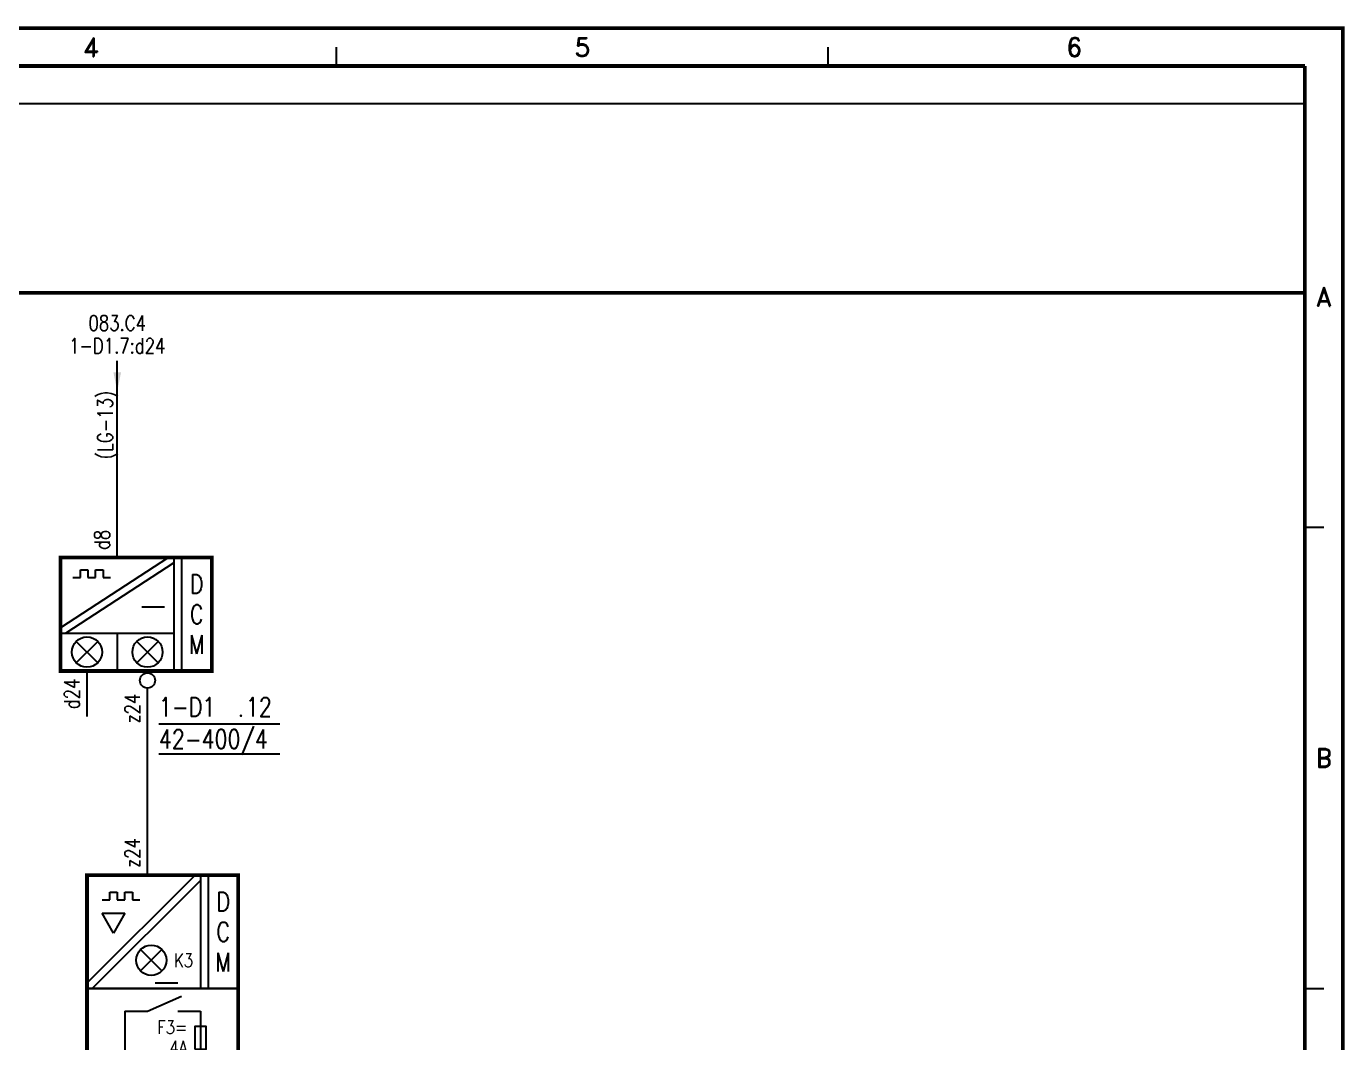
# Model space of a CAD drawing. Extents: x 0 to 414, y 0 to 285.
# Drawn here: x 235 to 409.3, y 150.9 to 285.2 of the extents above; entities that cross this region are included whole.
import ezdxf
from ezdxf.enums import TextEntityAlignment as Align

# ---------------------------------------------------------------- set-up
doc = ezdxf.new("R2010")
doc.units = 0
doc.header["$MEASUREMENT"] = 0
doc.linetypes.add('CONTINU', pattern=[0])
doc.layers.get('0').update_dxf_attribs({"linetype": 'CONTINUOUS'})
for name, color, linetype in [('ADD', 2, 'CONTINUOUS'), ('COL', 2, 'CONTINU'), ('COM', 2, 'CONTINUOUS'), ('DES', 2, 'CONTINUOUS'), ('GROUP', 2, 'CONTINUOUS'), ('LAB', 2, 'CONTINUOUS'), ('PCABGREY-0_22', 7, 'CONTINUOUS'), ('RACK', 2, 'CONTINUOUS'), ('ROW', 2, 'CONTINU'), ('SLOT', 2, 'CONTINUOUS'), ('SNA', 2, 'CONTINUOUS'), ('TEXT', 2, 'CONTINUOUS'), ('TPOL', 3, 'CONTINUOUS'), ('UPS', 2, 'CONTINUOUS'), ('XR_FUNCTION', 2, 'CONTINUOUS'), ('XR_MAIN', 2, 'CONTINUOUS')]:
    doc.layers.add(name, color=color, linetype=linetype)
doc.layers.add('MCABGREY-0_22', color=4, linetype='CONTINUOUS', plot=False)
doc.styles.add('CROSSREF', font='ROMANS.shx', dxfattribs={"width": 0.8, "height": 1})
doc.styles.add('FUNCTION', font='romans.shx', dxfattribs={"width": 0.8, "height": 2.5})
doc.styles.add('GROUP', font='romans.shx', dxfattribs={"width": 0.8, "height": 2.5})
doc.styles.add('PINS', font='romans.shx', dxfattribs={"width": 0.8, "height": 2})
doc.styles.add('RACK', font='romans.shx', dxfattribs={"width": 0.8, "height": 2})
doc.styles.add('ROMAND', font='ROMAND')
doc.styles.add('ROMANS', font='romans.shx', dxfattribs={"width": 0.8})
doc.styles.add('SLOT', font='romans.shx', dxfattribs={"width": 0.8, "height": 2})
doc.styles.add('SYMBOL', font='romans.shx', dxfattribs={"width": 0.8})
doc.styles.add('WIRES', font='ROMANS.shx', dxfattribs={"width": 0.8, "height": 2})

# ---------------------------------------------------------------- blocks, each defined once
blk = doc.blocks.new('HS-A3')
at = {"color": 1}
for p, q in [((276, 280), (276, 282.5)), ((341, 280), (341, 282.5)), ((404, 219), (406.5, 219)), ((404, 158), (406.5, 158))]:
    blk.add_line(p, q, dxfattribs=at)
at = {"color": 1, "const_width": 0.5}
blk.add_lwpolyline([(16, 3), (409, 3), (409, 285), (16, 285)], close=True, dxfattribs=at)
for points in [[(16, 280), (404, 280)], [(404, 38), (404, 280)]]:
    blk.add_lwpolyline(points, dxfattribs=at)
at = {"color": 2, "style": 'ROMAND'}
for s, p in [('4', (243.5, 282.5)), ('5', (308.5, 282.5)), ('6', (373.5, 282.5)), ('A', (406.5, 249.5)), ('B', (406.5, 188.5))]:
    blk.add_text(s, height=2.5, dxfattribs=at).set_placement(p, align=Align.MIDDLE)
at = {"layer": 'COL', "style": 'ROMAND', "flags": 9}
for tag, p in [('COL1', (48.5, 282.5)), ('COL2', (113.5, 282.5)), ('COL3', (178.5, 282.5)), ('COL4', (243.5, 282.5)), ('COL5', (308.5, 282.5)), ('COL6', (373.5, 282.5))]:
    blk.add_attdef(tag, p, '', height=2.5, dxfattribs=at)
at = {"layer": 'ROW', "style": 'ROMAND', "flags": 9}
for tag, p in [('ROW1', (406.5, 249.5)), ('ROW2', (406.5, 188.5)), ('ROW3', (406.5, 127.5)), ('ROW4', (406.5, 66.5))]:
    blk.add_attdef(tag, p, '', height=2.5, dxfattribs=at)
at = {"layer": 'UPS', "color": 3, "style": 'ROMANS', "width": 0.8, "flags": 8}
blk.add_attdef('PROJS->NOMPRO', text='', height=1.7, rotation=90, dxfattribs=at).set_placement((13.5, 35), align=Align.MIDDLE_LEFT)
at = {"layer": 'UPS', "style": 'ROMANS', "width": 0.8, "flags": 8}
for tag, height, p in [('PLANOS->VERIF', 2.5, (293.5, 34.25)), ('PLANOS->CANVI1', 2.5, (109, 29.25)), ('PLANOS->NCAN1', 2.5, (149, 29.25)), ('PLANOS->DCAN1', 2.5, (262.5, 29.25)), ('PLANOS->ORIG', 2.5, (293.5, 29.25)), ('PLANOS->CANVI2', 2.5, (109, 24.25)), ('PLANOS->NCAN2', 2.5, (149, 24.25)), ('PLANOS->DCAN2', 2.5, (262.5, 24.25)), ('PLANOS->HECHF', 2.5, (293.5, 24.25)), ('PLANOS->CANVI3', 2.5, (109, 19.25)), ('PLANOS->NCAN3', 2.5, (149, 19.25)), ('PLANOS->DCAN3', 2.5, (262.5, 19.25)), ('PLANOS->HECHD', 2.5, (293.5, 19.25)), ('PLANOS->CANVI4', 2.5, (109, 14.25)), ('PLANOS->NCAN4', 2.5, (149, 14.25)), ('PLANOS->DCAN4', 2.5, (262.5, 14.25)), ('PLANOS->DATACREA', 2.5, (293.5, 14.25)), ('PLANOS->CANVI5', 2.5, (109, 9.25)), ('PLANOS->NCAN5', 2.5, (149, 9.25)), ('PLANOS->DCAN5', 2.5, (262.5, 9.25)), ('PLANOS->NR1', 2.5, (293.5, 9.25)), ('PROJS->DESCPRO3', 5, (345.5, 5.5)), ('PLANOS->PLANO', 5, (378.5, 5.5)), ('PLANOS->USER', 5, (402.75, 5.5)), ('PLANOS->NR2', 2.5, (293.5, 4.25))]:
    blk.add_attdef(tag, text='', height=height, dxfattribs=at).set_placement(p, align=Align.CENTER)
at = {"layer": 'UPS', "style": 'ROMANS', "width": 3.1263, "flags": 8}
blk.add_attdef('PLANOS->MCAN1', text='', height=2.5, rotation=0.061173, dxfattribs=at).set_placement((155, 31.6443), (254, 31.75), align=Align.FIT)
at = {"layer": 'UPS', "style": 'ROMANS', "flags": 8}
for tag, width, p, p2 in [('PLANOS->MCAN2', 3.0574, (155, 26.75), (254, 26.75)), ('PLANOS->MCAN3', 3.0574, (155, 21.75), (254, 21.75)), ('PLANOS->MCAN4', 3.0462, (155, 16.75), (254, 16.75)), ('PLANOS->MCAN5', 3.0574, (155, 11.75), (254, 11.75))]:
    blk.add_attdef(tag, text='', height=2.5, dxfattribs=dict(at, width=width)).set_placement(p, p2, align=Align.FIT)
at = {"layer": 'UPS', "style": 'ROMANS', "width": 0.8, "flags": 8}
blk.add_attdef('PLANOS->DENOM', (313.5, 24.25), '', height=2.5, dxfattribs=at)
at = {"layer": 'UPS', "color": 4, "style": 'ROMANS', "width": 0.8, "flags": 8}
for tag, p in [('PROJS->DESCPRO1', (303, 19.25)), ('PROJS->DESCPRO2', (303, 14.25))]:
    blk.add_attdef(tag, p, '', height=2.5, dxfattribs=at)
at = {"layer": 'UPS', "color": 3, "style": 'ROMANS', "width": 0.8, "flags": 8}
blk.add_attdef('PLANOS->PROTOTIPO', text='', height=1.7, dxfattribs=at).set_placement((39.5, 5.5), align=Align.MIDDLE_LEFT)
at = {"layer": 'UPS', "style": 'ROMANS', "width": 0.8, "flags": 8}
blk.add_attdef('PLANOS->OBS4', text='', height=2.5, dxfattribs=at).set_placement((107, 5.5), align=Align.MIDDLE_LEFT)
blk = doc.blocks.new('32-110-3')
for p, q in [((6.2929, 0), (-8, -14.2929)), ((7, 0), (7, -15)), ((8, 0), (8, -15)), ((7, -0.7071), (-7.2929, -15)), ((-6, -3.25), (-5, -3.25)), ((-5, -3.25), (-5, -2.25)), ((-5, -2.25), (-4, -2.25)), ((-4, -2.25), (-4, -3.25)), ((-4, -3.25), (-3, -3.25)), ((-3, -3.25), (-3, -2.25)), ((-3, -2.25), (-2, -2.25)), ((-2, -2.25), (-2, -3.25)), ((-2, -3.25), (-1, -3.25)), ((-4.5, -7.6568), (-6.0132, -5.0359)), ((-6.0132, -5.0359), (-2.9868, -5.0359)), ((-2.9868, -5.0359), (-4.5, -7.6568)), ((-0.9142, -9.8358), (1.9142, -12.6642)), ((-0.9142, -12.6642), (1.9142, -9.8358)), ((-8, -15), (12, -15)), ((12, -15), (-8, -15)), ((1, -14.25), (4, -14.25)), ((0, -18), (4.5, -16)), ((-3, -18), (0, -18)), ((-3, -18), (-3, -25)), ((4, -18), (7, -18)), ((7, -18), (7, -25)), ((8.5, -30), (24.5, -30)), ((24.5, -34), (8.5, -34))]:
    blk.add_line(p, q)
at = {"const_width": 0.5}
blk.add_lwpolyline([(-8, 0), (-8, -25), (12, -25), (12, 0)], close=True, dxfattribs=at)
blk.add_lwpolyline([(6.25, -23), (7.75, -23), (7.75, -20), (6.25, -20)], close=True)
blk.add_circle((0.5, -11.25), 2)
at = {"style": 'ROMANS', "width": 0.8}
for s, p in [('D', (10, -3.5)), ('C', (10, -7.5)), ('M', (10, -11.5))]:
    blk.add_text(s, height=2.5, dxfattribs=at).set_placement(p, align=Align.MIDDLE)
blk.add_text('K3', height=1.8, dxfattribs=at).set_placement((3.5, -12.15))
blk.add_text('F3=', height=1.8, dxfattribs=at).set_placement((5.25, -21), align=Align.RIGHT)
blk.add_attdef('AMPS', text='', height=1.8, dxfattribs=at).set_placement((5.25, -23.6883), align=Align.RIGHT)
at = {"layer": 'ADD', "style": 'PINS', "width": 0.8, "flags": 1}
blk.add_attdef('ADD1', (14, -12.5), '', height=1.5, dxfattribs=at)
at = {"layer": 'COM', "style": 'PINS', "width": 0.8, "flags": 1}
blk.add_attdef('COM1', (14, -16.5), '', height=1.5, dxfattribs=at)
at = {"layer": 'DES', "style": 'PINS', "width": 0.8, "flags": 1}
blk.add_attdef('DES1', (14, -14.5), '', height=1.5, dxfattribs=at)
at = {"layer": 'GROUP', "style": 'GROUP', "width": 0.8, "flags": 1}
blk.add_attdef('GROUP', (14, -22.5), '', height=1.5, dxfattribs=at)
at = {"layer": 'LAB', "style": 'PINS', "width": 0.8}
blk.add_attdef('LAB1', text='', height=2.5, dxfattribs=at).set_placement((8.5, -32), align=Align.MIDDLE_LEFT)
at = {"layer": 'RACK', "style": 'RACK', "width": 0.8}
blk.add_attdef('RACK', (8.5, -29), '', height=2.5, dxfattribs=at)
at = {"layer": 'SLOT', "style": 'SLOT', "width": 0.8}
blk.add_attdef('SLOT', (20, -29), '', height=2.5, dxfattribs=at)
at = {"layer": 'SNA', "style": 'SYMBOL', "width": 0.8, "flags": 1}
blk.add_attdef('SNA', (14, -20.5), '', height=1.5, dxfattribs=at)
at = {"layer": 'TEXT', "color": 3, "style": 'PINS', "width": 0.8}
blk.add_text('z24', height=2, rotation=90, dxfattribs=at).set_placement((-2, 1), align=Align.MIDDLE_LEFT)
at = {"layer": 'TEXT', "style": 'ROMANS', "width": 0.8}
blk.add_text('.', height=2, dxfattribs=at).set_placement((19, -29))
at = {"layer": 'TPOL', "style": 'PINS', "width": 0.8}
blk.add_attdef('CN1', (-1, 1), '', height=2, rotation=90, dxfattribs=at)
for tag, p in [('CN2', (-4, -26)), ('CN3', (6, -26))]:
    blk.add_attdef(tag, text='', height=2, rotation=90, dxfattribs=at).set_placement(p, align=Align.RIGHT)
at = {"layer": 'XR_FUNCTION', "style": 'FUNCTION', "width": 0.8, "flags": 1}
blk.add_attdef('XR_FUNCTION', (14, -18.5), '', height=1.5, dxfattribs=at)
at = {"layer": 'XR_MAIN', "style": 'CROSSREF', "width": 0.8, "flags": 1}
blk.add_attdef('XR_MAIN', (14, -24.5), '', height=1.5, dxfattribs=at)
blk = doc.blocks.new('42-400-4')
for p, q in [((6.7929, 0), (-7.5, -9.2929)), ((7.5, 0), (7.5, -15)), ((8.5, 0), (8.5, -15)), ((7.5, -0.7071), (-6.7929, -10)), ((-4.875, -2.625), (-4.875, -1.625)), ((-4.875, -1.625), (-3.875, -1.625)), ((-3.875, -1.625), (-3.875, -2.625)), ((-2.875, -1.625), (-1.875, -1.625)), ((-2.875, -2.625), (-2.875, -1.625)), ((-1.875, -1.625), (-1.875, -2.625)), ((-5.875, -2.625), (-4.875, -2.625)), ((-3.875, -2.625), (-2.875, -2.625)), ((-1.875, -2.625), (-0.875, -2.625)), ((3.25, -6.5), (6.25, -6.5)), ((-7.5, -10), (7.5, -10)), ((0, -10), (0, -15)), ((-5.4142, -13.9142), (-2.5858, -11.0858)), ((-5.4142, -11.0858), (-2.5858, -13.9142)), ((2.5858, -11.0858), (5.4142, -13.9142)), ((2.5858, -13.9142), (5.4142, -11.0858)), ((5.5, -22), (21.5, -22)), ((21.5, -26), (5.5, -26))]:
    blk.add_line(p, q)
at = {"const_width": 0.5}
blk.add_lwpolyline([(-7.5, -15), (12.5, -15), (12.5, 0), (-7.5, 0)], close=True, dxfattribs=at)
for centre, radius in [((-4, -12.5), 2), ((4, -12.5), 2), ((4, -16.25), 1)]:
    blk.add_circle(centre, radius)
at = {"style": 'ROMANS', "width": 0.8}
for s, p in [('D', (10.5, -3.5)), ('C', (10.5, -7.5)), ('M', (10.5, -11.5))]:
    blk.add_text(s, height=2.5, dxfattribs=at).set_placement(p, align=Align.MIDDLE)
at = {"layer": 'ADD', "style": 'PINS', "width": 0.8, "flags": 1}
blk.add_attdef('ADD1', (15, -2), '', height=1.5, dxfattribs=at)
at = {"layer": 'COM', "style": 'PINS', "width": 0.8, "flags": 1}
blk.add_attdef('COM1', (15, -6), '', height=1.5, dxfattribs=at)
at = {"layer": 'DES', "style": 'PINS', "width": 0.8, "flags": 1}
blk.add_attdef('DES1', (15, -4), '', height=1.5, dxfattribs=at)
at = {"layer": 'GROUP', "style": 'GROUP', "width": 0.8, "flags": 1}
blk.add_attdef('GROUP', (15, -12), '', height=1.5, dxfattribs=at)
at = {"layer": 'LAB', "style": 'PINS', "width": 0.8}
blk.add_attdef('LAB1', text='', height=2.5, dxfattribs=at).set_placement((5.5, -24), align=Align.MIDDLE_LEFT)
at = {"layer": 'RACK', "style": 'RACK', "width": 0.8}
blk.add_attdef('RACK', (5.5, -21), '', height=2.5, dxfattribs=at)
at = {"layer": 'SLOT', "style": 'SLOT', "width": 0.8}
blk.add_attdef('SLOT', (17, -21), '', height=2.5, dxfattribs=at)
at = {"layer": 'SNA', "style": 'SYMBOL', "width": 0.8, "flags": 1}
blk.add_attdef('SNA', (15, -10), '', height=1.5, dxfattribs=at)
at = {"layer": 'TEXT', "color": 3, "style": 'PINS', "width": 0.8}
blk.add_text('d8', height=2, rotation=90, dxfattribs=at).set_placement((-2, 1), align=Align.MIDDLE_LEFT)
at = {"layer": 'TEXT', "style": 'ROMANS', "width": 0.8}
blk.add_text('.', height=2, dxfattribs=at).set_placement((16, -21))
at = {"layer": 'TPOL', "style": 'PINS', "width": 0.8}
blk.add_attdef('CN1', (-1, 1), '', height=2, rotation=90, dxfattribs=at)
for tag, p in [('CN2', (-5, -16)), ('CN3', (3, -18))]:
    blk.add_attdef(tag, text='', height=2, rotation=90, dxfattribs=at).set_placement(p, align=Align.RIGHT)
at = {"layer": 'XR_FUNCTION', "style": 'FUNCTION', "width": 0.8, "flags": 1}
blk.add_attdef('XR_FUNCTION', (15, -8), '', height=1.5, dxfattribs=at)
at = {"layer": 'XR_MAIN', "style": 'CROSSREF', "width": 0.8, "flags": 1}
blk.add_attdef('XR_MAIN', (15, -14), '', height=1.5, dxfattribs=at)
blk = doc.blocks.new('EQUPOT02')
blk.add_line((0, -4), (0, 0))
blk.add_solid([(0.5, -1.5), (-0.5, -1.5), (0, -4)])
at = {"layer": 'TEXT', "style": 'ROMANS', "width": 0.8}
blk.add_attdef('CONNECTION', text='', height=2, dxfattribs=at).set_placement((0, 1), align=Align.CENTER)
at = {"layer": 'TPOL', "style": 'ROMANS', "flags": 8}
blk.add_attdef('CN1', text='', height=0.0025, rotation=270, dxfattribs=at).set_placement((0, -3.25), align=Align.MIDDLE_RIGHT)
at = {"layer": 'XR_FUNCTION', "style": 'FUNCTION', "width": 0.8, "flags": 1}
blk.add_attdef('XR_FUNCTION', text='', height=1, dxfattribs=at).set_placement((0, -3), align=Align.CENTER)
at = {"layer": 'XR_MAIN', "style": 'CROSSREF', "width": 0.8}
for tag in ['XR_PREV', 'XR_NEXT']:
    blk.add_attdef(tag, text='', height=2, dxfattribs=at).set_placement((0, 4), align=Align.CENTER)

msp = doc.modelspace()

# ---------------------------------------------------------------- linework, layer by layer
at = {"color": 1}
msp.add_line((404, 275), (16, 275), dxfattribs=at)
at = {"color": 1, "const_width": 0.5}
msp.add_lwpolyline([(404, 250), (16, 250)], dxfattribs=at)
at = {"layer": 'PCABGREY-0_22'}
for p, q in [((247, 228), (247, 237)), ((247, 215), (247, 228)), ((243, 200), (243, 194)), ((251, 173), (251, 197.75))]:
    msp.add_line(p, q, dxfattribs=at)

# ---------------------------------------------------------------- block references
msp.add_blockref('HS-A3', (0, 0))
for name, p, values in [('EQUPOT02', (247, 241), {'CN1': '1', 'CONNECTION': '1-D1.7:d24', 'XR_PREV': '083.C4'}), ('42-400-4', (247, 215), {'CN1': 'd8', 'CN2': 'd24', 'CN3': 'z24', 'LAB1': '42-400/4', 'RACK': '1-D1', 'SLOT': '12'}), ('32-110-3', (251, 173), {'CN1': 'z24', 'CN2': 'd10', 'CN3': 'z10', 'LAB1': '32-110/3', 'RACK': '1-D1', 'SLOT': '19', 'AMPS': '4A'})]:
    msp.add_blockref(name, p).add_auto_attribs(values)

# ---------------------------------------------------------------- texts
at = {"layer": 'MCABGREY-0_22', "style": 'WIRES', "width": 0.8}
msp.add_text('(LG-13)', height=2, rotation=90, dxfattribs=at).set_placement((247, 228), align=Align.BOTTOM_LEFT)

doc.saveas('drawing.dxf')
